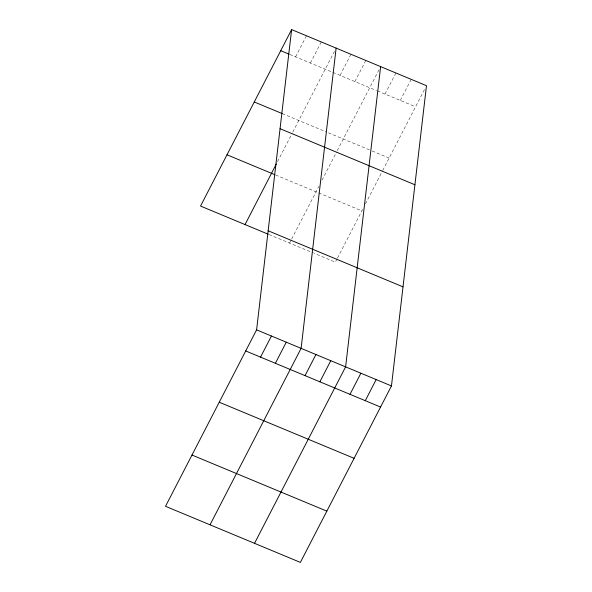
<?xml version="1.0" encoding="UTF-8"?>
<svg xmlns="http://www.w3.org/2000/svg" width="592" height="592" viewBox="0 0 592 592"><rect width="100%" height="100%" fill="white"/><g stroke="black" fill="none" stroke-linecap="round" stroke-linejoin="round"><path stroke-width="0.44" stroke-dasharray="2.96 2.22" d="M295.563 56.876L306.456 35.772M310.393 63.048L321.286 41.943M277.522 161.653L291.952 133.688M292.751 132.134L334.45 51.356M340.067 75.384L350.96 54.279M354.897 81.555L365.789 60.451M289.547 243.083L291.227 239.827M291.649 239.013L318.814 186.376M322.018 180.16L336.456 152.196M337.255 150.642L380.626 66.622M385.015 94.084L395.907 72.979M400.303 100.44L411.196 79.335M337.077 258.896L335.398 262.152L314.174 253.324M337.499 258.082L362.659 209.331M365.471 203.892L382.306 171.266M382.706 170.489L424.804 88.933M289.791 54.479L376.527 90.554M377.37 90.902L415.584 106.797M282.288 113.627L326.791 132.134M328.434 132.823L371.288 150.649M372.139 150.997L389.122 158.064M275.628 175.017L361.86 210.885M268.946 234.513L313.323 252.969"/><path stroke-width="0.89" d="M256.602 329.848L291.619 29.6L426.477 85.692L391.46 385.94L300.381 562.4L165.523 506.308L256.602 329.848L391.46 385.94M336.123 48.107L301.106 348.362L210.027 524.823M380.626 66.622L345.61 366.87L254.53 543.33M291.619 29.6L200.54 206.06L268.117 234.166M245.044 224.568L276.316 163.984M260.539 357.124L271.439 336.019M275.376 363.296L286.269 342.191M305.043 375.631L315.936 354.527M319.88 381.803L330.773 360.698M349.998 394.331L360.891 373.226M365.279 400.688L376.172 379.583M280.726 50.705L288.97 54.131M254.264 101.972L282.288 113.627M280.06 128.686L414.918 184.771M227.002 154.793L274.799 174.677M268.161 230.769L403.011 286.854M245.71 350.952L380.567 407.044M219.247 402.22L354.105 458.312M191.986 455.041L326.843 511.133"/></g></svg>
